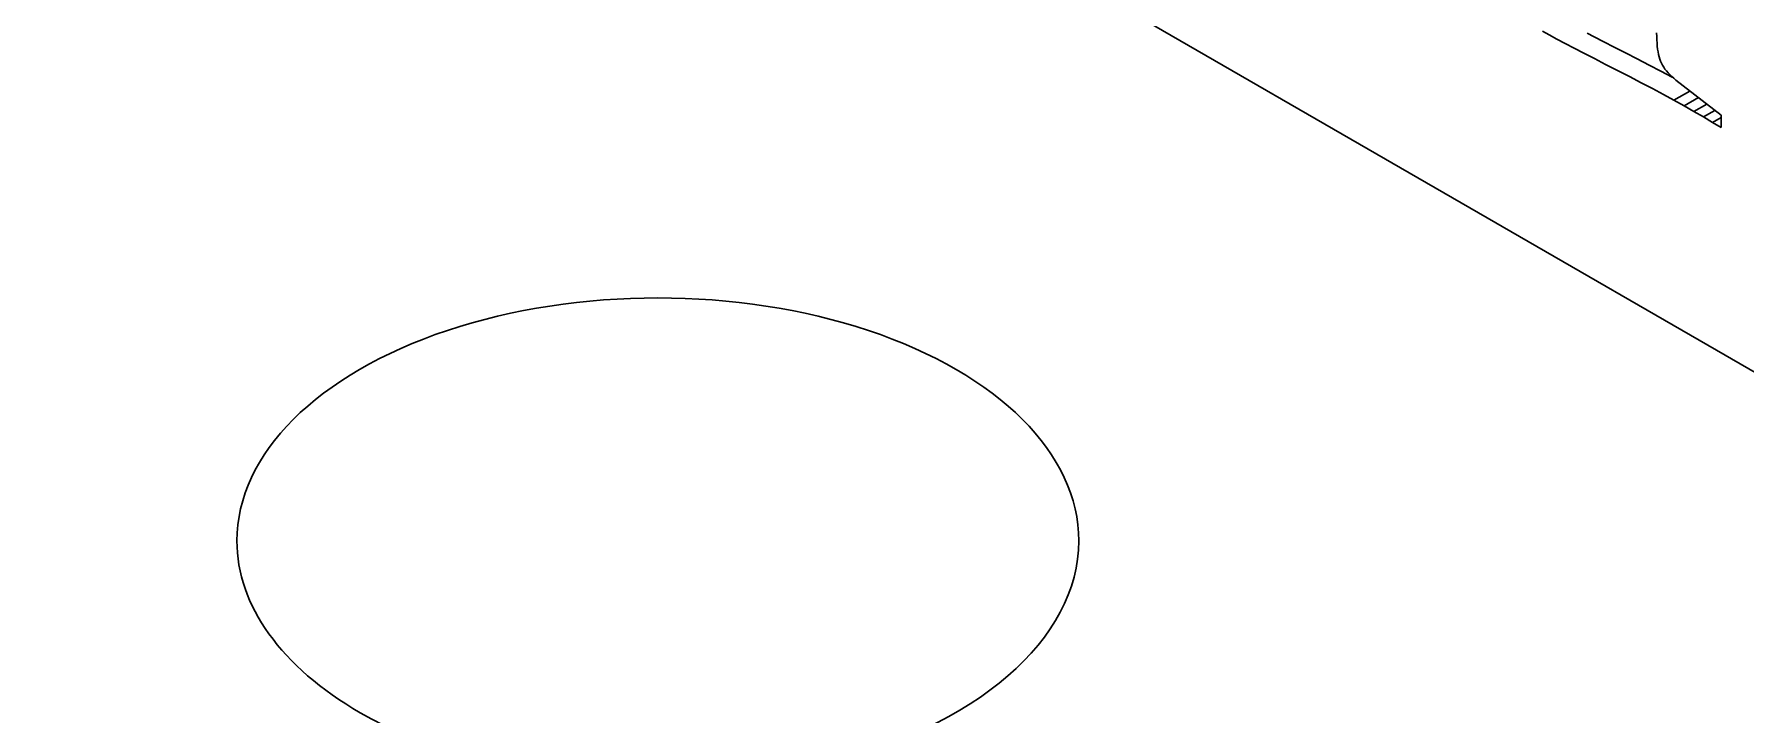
# Model space of a CAD drawing. Header units: millimetres. Extents: x -105 to 105, y -148 to 148.
# Drawn here: x 53.09 to 59.19, y -66.08 to -63.66 of the extents above; entities that cross this region are included whole.
import ezdxf

# ---------------------------------------------------------------- set-up
doc = ezdxf.new("R2010")
doc.units = ezdxf.units.MM
doc.layers.get('0').update_dxf_attribs({"lineweight": 18})

msp = doc.modelspace()

# ---------------------------------------------------------------- linework, layer by layer
at = {"color": 7, "lineweight": 30, "ltscale": 0.314351}
msp.add_line((63.2286, -67.176), (52.3391, -60.889), dxfattribs=at)
at = {"color": 7, "lineweight": 30, "ltscale": 0.000695477}
msp.add_line((58.4854, -63.6581), (58.461, -63.6447), dxfattribs=at)
at = {"color": 7, "lineweight": 30, "ltscale": 0.000765997}
msp.add_line((58.5124, -63.6726), (58.4854, -63.6581), dxfattribs=at)
at = {"color": 7, "lineweight": 30, "ltscale": 0.00068134}
msp.add_line((58.6448, -63.6643), (58.6206, -63.6517), dxfattribs=at)
at = {"color": 7, "lineweight": 30, "ltscale": 0.000976811}
for p, q in [((58.6794, -63.6824), (58.6448, -63.6643)), ((58.6087, -63.7232), (58.5741, -63.7052))]:
    msp.add_line(p, q, dxfattribs=at)
at = {"color": 7, "lineweight": 30, "ltscale": 0.000321216}
msp.add_line((58.8679, -63.6503), (58.868, -63.6632), dxfattribs=at)
at = {"color": 7, "lineweight": 30, "ltscale": 0.000306139}
msp.add_line((58.868, -63.6632), (58.8685, -63.6754), dxfattribs=at)
at = {"color": 7, "lineweight": 30, "ltscale": 0.000835846}
msp.add_line((58.542, -63.6883), (58.5124, -63.6726), dxfattribs=at)
at = {"color": 7, "lineweight": 30, "ltscale": 0.000906747}
msp.add_line((58.5741, -63.7052), (58.542, -63.6883), dxfattribs=at)
at = {"color": 7, "lineweight": 30, "ltscale": 0.001047}
for p, q in [((58.6459, -63.7424), (58.6087, -63.7232)), ((58.7166, -63.7016), (58.6794, -63.6824))]:
    msp.add_line(p, q, dxfattribs=at)
at = {"color": 7, "lineweight": 30, "ltscale": 0.001118}
for p, q in [((58.7564, -63.722), (58.7166, -63.7016)), ((58.6857, -63.7628), (58.6459, -63.7424))]:
    msp.add_line(p, q, dxfattribs=at)
at = {"color": 7, "lineweight": 30, "ltscale": 0.001188}
for p, q in [((58.7987, -63.7436), (58.7564, -63.722)), ((58.728, -63.7844), (58.6857, -63.7628))]:
    msp.add_line(p, q, dxfattribs=at)
at = {"color": 7, "lineweight": 30, "ltscale": 0.000291209}
msp.add_line((58.8685, -63.6754), (58.8692, -63.687), dxfattribs=at)
at = {"color": 7, "lineweight": 30, "ltscale": 0.000276915}
msp.add_line((58.8692, -63.687), (58.8702, -63.6981), dxfattribs=at)
at = {"color": 7, "lineweight": 30, "ltscale": 0.000262507}
msp.add_line((58.8702, -63.6981), (58.8714, -63.7085), dxfattribs=at)
at = {"color": 7, "lineweight": 30, "ltscale": 0.000248789}
msp.add_line((58.8714, -63.7085), (58.873, -63.7183), dxfattribs=at)
at = {"color": 7, "lineweight": 30, "ltscale": 0.00023536}
msp.add_line((58.873, -63.7183), (58.8749, -63.7275), dxfattribs=at)
at = {"color": 7, "lineweight": 30, "ltscale": 0.000222048}
msp.add_line((58.8749, -63.7275), (58.877, -63.7362), dxfattribs=at)
at = {"color": 7, "lineweight": 30, "ltscale": 0.001206}
msp.add_line((58.771, -63.8064), (58.728, -63.7844), dxfattribs=at)
at = {"color": 7, "lineweight": 30, "ltscale": 0.001207}
msp.add_line((58.8417, -63.7656), (58.7987, -63.7436), dxfattribs=at)
at = {"color": 7, "lineweight": 30, "ltscale": 0.001173}
for p, q in [((58.8833, -63.7872), (58.8417, -63.7656)), ((58.8126, -63.8281), (58.771, -63.8064))]:
    msp.add_line(p, q, dxfattribs=at)
at = {"color": 7, "lineweight": 30, "ltscale": 0.000209145}
msp.add_line((58.877, -63.7362), (58.8794, -63.7442), dxfattribs=at)
at = {"color": 7, "lineweight": 30, "ltscale": 0.000197307}
msp.add_line((58.8794, -63.7442), (58.8821, -63.7516), dxfattribs=at)
at = {"color": 7, "lineweight": 30, "ltscale": 0.000193354}
msp.add_line((58.8821, -63.7516), (58.8852, -63.7587), dxfattribs=at)
at = {"color": 7, "lineweight": 30, "ltscale": 0.001139}
for p, q in [((58.9236, -63.8085), (58.8833, -63.7872)), ((58.8529, -63.8493), (58.8126, -63.8281))]:
    msp.add_line(p, q, dxfattribs=at)
at = {"color": 7, "lineweight": 30, "ltscale": 0.000196895}
msp.add_line((58.8852, -63.7587), (58.8888, -63.7657), dxfattribs=at)
at = {"color": 7, "lineweight": 30, "ltscale": 0.000201368}
msp.add_line((58.8888, -63.7657), (58.893, -63.7726), dxfattribs=at)
at = {"color": 7, "lineweight": 30, "ltscale": 0.000206959}
msp.add_line((58.893, -63.7726), (58.8976, -63.7794), dxfattribs=at)
at = {"color": 7, "lineweight": 30, "ltscale": 0.000212956}
msp.add_line((58.8976, -63.7794), (58.9029, -63.7861), dxfattribs=at)
at = {"color": 7, "lineweight": 30, "ltscale": 0.000219418}
msp.add_line((58.9029, -63.7861), (58.9086, -63.7928), dxfattribs=at)
at = {"color": 7, "lineweight": 30, "ltscale": 0.000226397}
msp.add_line((58.9086, -63.7928), (58.9148, -63.7994), dxfattribs=at)
at = {"color": 7, "lineweight": 30, "ltscale": 0.001106}
msp.add_line((58.8919, -63.8703), (58.8529, -63.8493), dxfattribs=at)
at = {"color": 7, "lineweight": 30, "ltscale": 0.000234449}
msp.add_line((58.9148, -63.7994), (58.9215, -63.8059), dxfattribs=at)
at = {"color": 7, "lineweight": 30, "ltscale": 0.000242697}
msp.add_line((58.9215, -63.8059), (58.9288, -63.8123), dxfattribs=at)
at = {"color": 7, "lineweight": 30, "ltscale": 0.000251118}
msp.add_line((58.9288, -63.8123), (58.9366, -63.8186), dxfattribs=at)
at = {"color": 7, "lineweight": 30, "ltscale": 0.005113}
msp.add_line((58.9366, -63.8186), (59.0978, -63.9445), dxfattribs=at)
at = {"color": 7, "lineweight": 30, "ltscale": 0.001072}
msp.add_line((58.9295, -63.8908), (58.8919, -63.8703), dxfattribs=at)
at = {"color": 7, "lineweight": 30, "ltscale": 0.001652}
msp.add_line((58.9295, -63.8908), (58.9867, -63.8578), dxfattribs=at)
at = {"color": 7, "lineweight": 30, "ltscale": 0.001039}
msp.add_line((58.9658, -63.9111), (58.9295, -63.8908), dxfattribs=at)
at = {"color": 7, "lineweight": 30, "ltscale": 0.001479}
msp.add_line((58.9658, -63.9111), (59.017, -63.8815), dxfattribs=at)
at = {"color": 7, "lineweight": 30, "ltscale": 0.001006}
msp.add_line((59.0008, -63.9309), (58.9658, -63.9111), dxfattribs=at)
at = {"color": 7, "lineweight": 30, "ltscale": 0.00132}
msp.add_line((59.0008, -63.9309), (59.0465, -63.9045), dxfattribs=at)
at = {"color": 7, "lineweight": 30, "ltscale": 0.00097254}
msp.add_line((59.0345, -63.9504), (59.0008, -63.9309), dxfattribs=at)
at = {"color": 7, "lineweight": 30, "ltscale": 0.001176}
msp.add_line((59.0345, -63.9504), (59.0752, -63.9269), dxfattribs=at)
at = {"color": 7, "lineweight": 30, "ltscale": 0.000939468}
msp.add_line((59.0668, -63.9696), (59.0345, -63.9504), dxfattribs=at)
at = {"color": 7, "lineweight": 30, "ltscale": 0.000894698}
msp.add_line((59.0668, -63.9696), (59.0978, -63.9517), dxfattribs=at)
at = {"color": 7, "lineweight": 30, "ltscale": 0.000905966}
msp.add_line((59.0978, -63.9883), (59.0668, -63.9696), dxfattribs=at)
at = {"color": 7, "lineweight": 30, "ltscale": 0.001095}
msp.add_line((59.0978, -63.9445), (59.0978, -63.9883), dxfattribs=at)
at = {"color": 7, "lineweight": 30}
for start_param, end_param in [(0, 3.141593), (3.141593, 3.926991), (3.926991, 6.283185)]:
    msp.add_ellipse((55.3089, -65.4613), major_axis=(1.5, 0), ratio=0.57735, start_param=start_param, end_param=end_param, dxfattribs=at)

doc.saveas('drawing.dxf')
